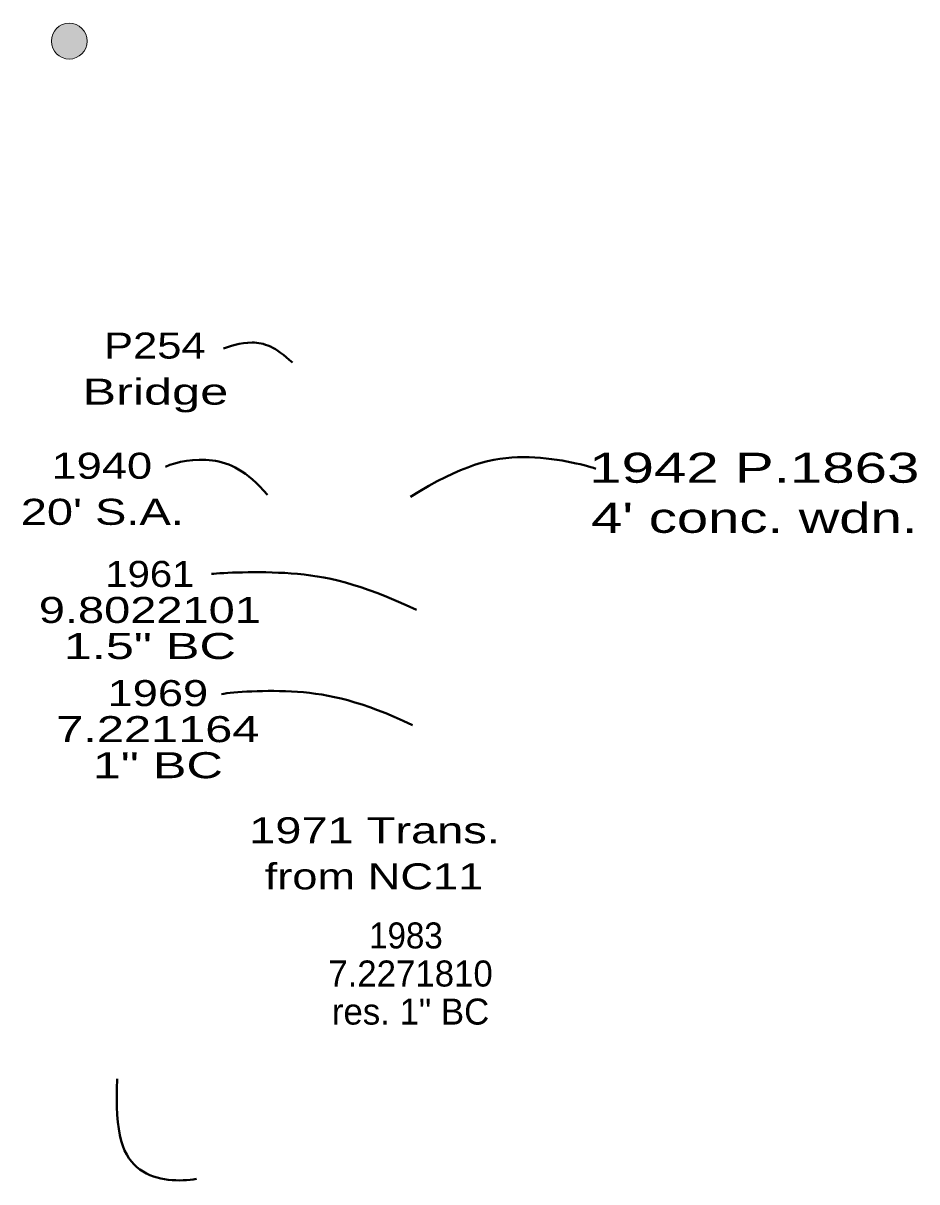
# Model space of a CAD drawing. Extents: x 0.83 to 9.1, y -6.32 to -0.18.
# Drawn here: x 0.982 to 1.875, y -1.54 to -0.383 of the extents above; entities that cross this region are included whole.
import ezdxf
from ezdxf.enums import TextEntityAlignment as Align

# ---------------------------------------------------------------- set-up
doc = ezdxf.new("R2010")
doc.units = 0
doc.header["$LTSCALE"] = 0.01
doc.layers.add('1', color=7, linetype='Continuous', lineweight=13)

msp = doc.modelspace()

# ---------------------------------------------------------------- hatches: boundary and pattern name
at = {"layer": '1'}
msp.add_hatch(color=256, dxfattribs=at).paths.add_polyline_path([(1.04592, -0.40101, 1), (1.01009, -0.40101, 1)])

# ---------------------------------------------------------------- linework, layer by layer
msp.add_circle((1.02801, -0.40101), 0.01792, dxfattribs=at)
at = {"layer": '1', "lineweight": 40}
for points in [[(1.182, -0.708), (1.187, -0.706), (1.211, -0.698), (1.234, -0.706), (1.251, -0.722)], [(1.124, -0.826), (1.135, -0.821), (1.172, -0.814), (1.205, -0.83), (1.226, -0.854)], [(1.554, -0.828), (1.543, -0.824), (1.482, -0.809), (1.42, -0.824), (1.369, -0.856)], [(1.17, -0.933), (1.181, -0.932), (1.25, -0.928), (1.318, -0.942), (1.375, -0.969)], [(1.18, -1.053), (1.192, -1.051), (1.256, -1.046), (1.32, -1.06), (1.371, -1.084)], [(1.155, -1.537), (1.139, -1.54), (1.091, -1.539), (1.073, -1.493), (1.076, -1.437)]]:
    msp.add_open_spline(points, degree=3, dxfattribs=at)

# ---------------------------------------------------------------- texts
at = {"layer": '1'}
for s, height, width, p in [('P254', 0.026, 1.25, (1.1135, -0.718)), ('Bridge', 0.026, 1.45, (1.114, -0.764)), ('1940', 0.026, 1.3, (1.0605, -0.838)), ('1942 P.1863', 0.03, 1.45, (1.7125, -0.842)), ("20' S.A.", 0.026, 1.35, (1.061, -0.884)), ("4' conc. wdn.", 0.03, 1.4, (1.7125, -0.892)), ('1961', 0.026, 1.15, (1.1085, -0.946)), ('9.8022101', 0.026, 1.35, (1.1085, -0.982)), ('1.5" BC', 0.026, 1.45, (1.1085, -1.018)), ('1969', 0.026, 1.3, (1.1165, -1.065)), ('7.221164', 0.026, 1.4, (1.1165, -1.101)), ('1" BC', 0.026, 1.45, (1.1165, -1.137)), ('1971 Trans.', 0.026, 1.35, (1.333, -1.202)), ('from NC11', 0.026, 1.3, (1.3325, -1.248)), ('1983 ', 0.026, 0.95, (1.369, -1.307))]:
    msp.add_text(s, height=height, dxfattribs=dict(at, width=width)).set_placement(p, align=Align.CENTER)
for s, p in [('7.2271810', (1.369, -1.345)), ('res. 1" BC', (1.369, -1.383))]:
    msp.add_text(s, height=0.026, dxfattribs=at).set_placement(p, align=Align.CENTER)

doc.saveas('drawing.dxf')
